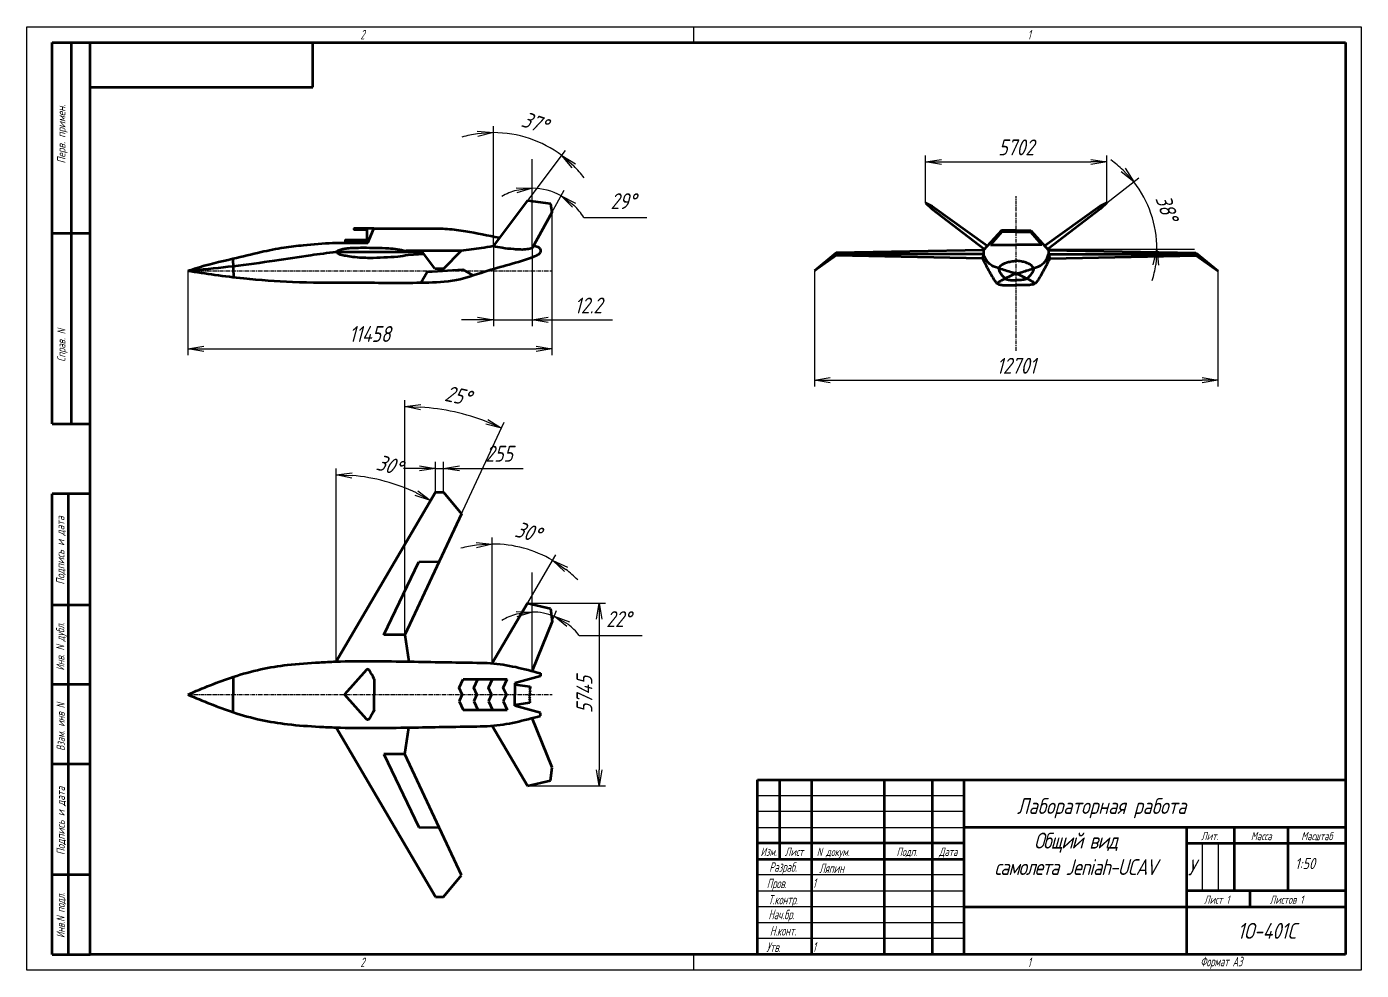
# Model space of a CAD drawing. Header units: millimetres. Extents: x 0 to 1932156, y -475559 to 1027176.
# Drawn here: x 6000.7 to 6420.7, y 36083.4 to 36380.4 of the extents above; entities that cross this region are included whole.
import ezdxf
from ezdxf.enums import TextEntityAlignment as Align

# ---------------------------------------------------------------- set-up
doc = ezdxf.new("R2010")
doc.units = ezdxf.units.MM
doc.linetypes.add('CENTER', pattern=[2, 1.25, -0.25, 0.25, -0.25])
for name, color, linetype, lineweight in [('_axes (Оси)', 6, 'CENTER', 30), ('_basic (Основной)', 4, 'Continuous', 60), ('_contour (Тонкий)', 7, 'Continuous', 30), ('_remote (Тонкий)', 9, 'Continuous', 30), ('_text (Надписи)', 2, 'Continuous', 30)]:
    doc.layers.add(name, color=color, linetype=linetype, lineweight=lineweight)
doc.styles.add('ESKD', font='eskd.shx', dxfattribs={"oblique": 15, "height": 5})
doc.dimstyles.new('ESKD', dxfattribs={"dimtxt": 5, "dimasz": 5, "dimexe": 2, "dimexo": 0, "dimgap": 2, "dimtad": 1, "dimtoh": 1, "dimzin": 12, "dimdsep": 46, "dimtxsty": 'ESKD', "dimblk1": 'OPEN', "dimblk2": 'OPEN', "dimsah": 1, "dimcen": 5, "dimclrd": 256, "dimclre": 256, "dimclrt": 2, "dimadec": 0, "dimazin": 0, "dimtfac": 1, "dimtmove": 0, "dimatfit": 3, "dimldrblk": 'OPEN', "dimfxl": 1, "dimtolj": 1, "dimtzin": 12, "dimlwd": -1, "dimlwe": -1, "dimarcsym": 0})

# ---------------------------------------------------------------- blocks, each defined once
blk = doc.blocks.new('_OPEN')
at = {"color": 0, "linetype": 'ByBlock'}
for p, q in [((-1, 0.167), (0, 0)), ((0, 0), (-1, -0.167)), ((0, 0), (-1, 0))]:
    blk.add_line(p, q, dxfattribs=at)
blk = doc.blocks.new('*D232')
at = {"layer": '_contour (Тонкий)', "transparency": 33554687}
for p, q in [((6165.97, 36321.91), (6165.97, 36276.97)), ((6051.39, 36303.51), (6051.39, 36276.97)), ((6056.39, 36278.97), (6160.97, 36278.97))]:
    blk.add_line(p, q, dxfattribs=at)
at = {"layer": 'Defpoints', "color": 0, "transparency": 33554687}
for p in [(6165.97, 36321.91), (6051.39, 36303.51), (6165.97, 36278.97)]:
    blk.add_point(p, dxfattribs=at)
at = {"layer": '_contour (Тонкий)', "transparency": 33554687, "xscale": 5, "yscale": 5, "zscale": 5, "rotation": 180}
blk.add_blockref('_OPEN', (6051.39, 36278.97), dxfattribs=at)
at = {"layer": '_contour (Тонкий)', "transparency": 33554687, "xscale": 5, "yscale": 5, "zscale": 5}
blk.add_blockref('_OPEN', (6165.97, 36278.97), dxfattribs=at)
at = {"layer": '_contour (Тонкий)', "color": 2, "transparency": 33554687, "insert": (6108.68, 36283.65), "char_height": 5, "attachment_point": 5, "style": 'ESKD'}
blk.add_mtext('\\A1;11458', dxfattribs=at)
blk = doc.blocks.new('*D235')
at = {"layer": '_contour (Тонкий)', "transparency": 33554687}
for p, q in [((6147.55, 36311.26), (6147.55, 36286.12)), ((6159.75, 36310.62), (6159.75, 36286.12)), ((6142.55, 36288.12), (6137.55, 36288.12)), ((6147.55, 36288.12), (6159.75, 36288.12)), ((6164.75, 36288.12), (6185.09, 36288.12))]:
    blk.add_line(p, q, dxfattribs=at)
at = {"layer": 'Defpoints', "color": 0, "transparency": 33554687}
for p in [(6147.55, 36311.26), (6159.75, 36310.62), (6159.75, 36288.12)]:
    blk.add_point(p, dxfattribs=at)
at = {"layer": '_contour (Тонкий)', "transparency": 33554687, "xscale": 5, "yscale": 5, "zscale": 5}
blk.add_blockref('_OPEN', (6147.55, 36288.12), dxfattribs=at)
at = {"layer": '_contour (Тонкий)', "transparency": 33554687, "xscale": 5, "yscale": 5, "zscale": 5, "rotation": 180}
blk.add_blockref('_OPEN', (6159.75, 36288.12), dxfattribs=at)
at = {"layer": '_contour (Тонкий)', "color": 2, "transparency": 33554687, "insert": (6177.42, 36292.62), "char_height": 5, "attachment_point": 5, "style": 'ESKD'}
blk.add_mtext('\\A1;12.2', dxfattribs=at)
blk = doc.blocks.new('*D238')
at = {"layer": '_contour (Тонкий)', "transparency": 33554687}
for p, q in [((6129.31, 36233.87), (6129.31, 36243.37)), ((6131.86, 36233.87), (6131.86, 36243.37)), ((6124.31, 36241.37), (6119.31, 36241.37)), ((6129.31, 36241.37), (6131.86, 36241.37)), ((6136.86, 36241.37), (6156.91, 36241.37))]:
    blk.add_line(p, q, dxfattribs=at)
at = {"layer": 'Defpoints', "color": 0, "transparency": 33554687}
for p in [(6131.86, 36241.37), (6129.31, 36233.87), (6131.86, 36233.87)]:
    blk.add_point(p, dxfattribs=at)
at = {"layer": '_contour (Тонкий)', "transparency": 33554687, "xscale": 5, "yscale": 5, "zscale": 5}
blk.add_blockref('_OPEN', (6129.31, 36241.37), dxfattribs=at)
at = {"layer": '_contour (Тонкий)', "transparency": 33554687, "xscale": 5, "yscale": 5, "zscale": 5, "rotation": 180}
blk.add_blockref('_OPEN', (6131.86, 36241.37), dxfattribs=at)
at = {"layer": '_contour (Тонкий)', "color": 2, "transparency": 33554687, "insert": (6149.38, 36245.97), "char_height": 5, "attachment_point": 5, "style": 'ESKD'}
blk.add_mtext('\\A1;255', dxfattribs=at)
blk = doc.blocks.new('*D243')
at = {"layer": '_contour (Тонкий)', "transparency": 33554687}
for p, q in [((6158.32, 36198.9), (6182.82, 36198.9)), ((6180.82, 36193.9), (6180.82, 36146.45)), ((6158.32, 36141.45), (6182.82, 36141.45))]:
    blk.add_line(p, q, dxfattribs=at)
at = {"layer": 'Defpoints', "color": 0, "transparency": 33554687}
for p in [(6158.32, 36198.9), (6158.32, 36141.45), (6180.82, 36141.45)]:
    blk.add_point(p, dxfattribs=at)
at = {"layer": '_contour (Тонкий)', "transparency": 33554687, "xscale": 5, "yscale": 5, "zscale": 5}
for p, rotation in [((6180.82, 36198.9), 90), ((6180.82, 36141.45), 270)]:
    blk.add_blockref('_OPEN', p, dxfattribs=dict(at, rotation=rotation))
at = {"layer": '_contour (Тонкий)', "color": 2, "transparency": 33554687, "insert": (6176.21, 36170.18), "char_height": 5, "attachment_point": 5, "rotation": 90, "style": 'ESKD'}
blk.add_mtext('\\A1;5745', dxfattribs=at)
blk = doc.blocks.new('*D246')
at = {"layer": '_contour (Тонкий)', "transparency": 33554687}
for p, q in [((6283.56, 36324.89), (6283.56, 36339.79)), ((6340.58, 36324.89), (6340.58, 36339.79)), ((6288.56, 36337.79), (6335.58, 36337.79))]:
    blk.add_line(p, q, dxfattribs=at)
at = {"layer": 'Defpoints', "color": 0, "transparency": 33554687}
for p in [(6340.58, 36337.79), (6283.56, 36324.89), (6340.58, 36324.89)]:
    blk.add_point(p, dxfattribs=at)
at = {"layer": '_contour (Тонкий)', "transparency": 33554687, "xscale": 5, "yscale": 5, "zscale": 5, "rotation": 180}
blk.add_blockref('_OPEN', (6283.56, 36337.79), dxfattribs=at)
at = {"layer": '_contour (Тонкий)', "transparency": 33554687, "xscale": 5, "yscale": 5, "zscale": 5}
blk.add_blockref('_OPEN', (6340.58, 36337.79), dxfattribs=at)
at = {"layer": '_contour (Тонкий)', "color": 2, "transparency": 33554687, "insert": (6312.07, 36342.39), "char_height": 5, "attachment_point": 5, "style": 'ESKD'}
blk.add_mtext('\\A1;5702', dxfattribs=at)
blk = doc.blocks.new('*D249')
at = {"layer": '_contour (Тонкий)', "transparency": 33554687}
for p, q in [((6248.56, 36303.54), (6248.56, 36267.15)), ((6375.57, 36303.54), (6375.57, 36267.15)), ((6253.56, 36269.15), (6370.57, 36269.15))]:
    blk.add_line(p, q, dxfattribs=at)
at = {"layer": 'Defpoints', "color": 0, "transparency": 33554687}
for p in [(6248.56, 36303.54), (6375.57, 36303.54), (6375.57, 36269.15)]:
    blk.add_point(p, dxfattribs=at)
at = {"layer": '_contour (Тонкий)', "transparency": 33554687, "xscale": 5, "yscale": 5, "zscale": 5, "rotation": 180}
blk.add_blockref('_OPEN', (6248.56, 36269.15), dxfattribs=at)
at = {"layer": '_contour (Тонкий)', "transparency": 33554687, "xscale": 5, "yscale": 5, "zscale": 5}
blk.add_blockref('_OPEN', (6375.57, 36269.15), dxfattribs=at)
at = {"layer": '_contour (Тонкий)', "color": 2, "transparency": 33554687, "insert": (6312.07, 36273.65), "char_height": 5, "attachment_point": 5, "style": 'ESKD'}
blk.add_mtext('\\A1;12701', dxfattribs=at)
blk = doc.blocks.new('*D250')
at = {"layer": '_contour (Тонкий)', "transparency": 33554687}
for p, q in [((6147.55, 36313.05), (6147.55, 36349.03)), ((6148.63, 36312.69), (6170.27, 36341.43))]:
    blk.add_line(p, q, dxfattribs=at)
for start, end in [(53.0164, 90), (98.0152, 106.0304), (36.986, 45.0012)]:
    blk.add_arc((6147.55, 36311.26), 35.77, start, end, dxfattribs=at)
at = {"layer": '_contour (Тонкий)', "transparency": 33554687, "xscale": 5, "yscale": 5, "zscale": 5}
for p, rotation in [((6147.55, 36347.03), 4.007597754795622), ((6169.07, 36339.83), 139.0087607149606)]:
    blk.add_blockref('_OPEN', p, dxfattribs=dict(at, rotation=rotation))
at = {"layer": '_contour (Тонкий)', "color": 2, "transparency": 33554687, "insert": (6160.58, 36350.2), "char_height": 5, "attachment_point": 5, "rotation": 341.5082, "style": 'ESKD'}
blk.add_mtext('\\A1;37%%d', dxfattribs=at)
blk = doc.blocks.new('*D251')
at = {"layer": '_contour (Тонкий)', "transparency": 33554687}
for p, q in [((6159.75, 36311.57), (6159.75, 36331.53)), ((6160.21, 36311.45), (6169.84, 36328.93)), ((6176, 36320.29), (6195.87, 36320.29))]:
    blk.add_line(p, q, dxfattribs=at)
for start, end in [(105.1986, 120.3972), (61.1398, 90), (30.7426, 45.9412)]:
    blk.add_arc((6159.75, 36310.62), 18.9, start, end, dxfattribs=at)
at = {"layer": '_contour (Тонкий)', "transparency": 33554687, "xscale": 5, "yscale": 5, "zscale": 5}
for p, rotation in [((6159.75, 36329.53), 7.599289028070753), ((6168.88, 36327.18), 143.5404845091695)]:
    blk.add_blockref('_OPEN', p, dxfattribs=dict(at, rotation=rotation))
at = {"layer": '_contour (Тонкий)', "color": 2, "transparency": 33554687, "insert": (6188.43, 36325.46), "char_height": 5, "attachment_point": 5, "style": 'ESKD'}
blk.add_mtext('\\A1;29%%d', dxfattribs=at)
blk = doc.blocks.new('*D252')
at = {"layer": '_contour (Тонкий)', "transparency": 33554687}
for p, q in [((6098.07, 36183.48), (6098.07, 36241.32)), ((6099.55, 36183.08), (6128.79, 36232.99))]:
    blk.add_line(p, q, dxfattribs=at)
blk.add_arc((6098.07, 36180.55), 58.78, 64.5094, 85.1246, dxfattribs=at)
at = {"layer": '_contour (Тонкий)', "transparency": 33554687, "xscale": 5, "yscale": 5, "zscale": 5}
for p, rotation in [((6098.07, 36239.32), 177.5623127744263), ((6127.78, 36231.26), 332.0716652247)]:
    blk.add_blockref('_OPEN', p, dxfattribs=dict(at, rotation=rotation))
at = {"layer": '_contour (Тонкий)', "color": 2, "transparency": 33554687, "insert": (6114.85, 36242.38), "char_height": 5, "attachment_point": 5, "rotation": 344.817, "style": 'ESKD'}
blk.add_mtext('\\A1;30%%d', dxfattribs=at)
blk = doc.blocks.new('*D253')
at = {"layer": '_contour (Тонкий)', "transparency": 33554687}
for p, q in [((6119.7, 36192.58), (6119.7, 36262.8)), ((6121.22, 36192.24), (6150.95, 36255.86))]:
    blk.add_line(p, q, dxfattribs=at)
blk.add_arc((6119.7, 36188.99), 71.82, 68.9469, 86.0101, dxfattribs=at)
at = {"layer": '_contour (Тонкий)', "transparency": 33554687, "xscale": 5, "yscale": 5, "zscale": 5}
for p, rotation in [((6119.7, 36260.8), 178.005052138615), ((6150.1, 36254.05), 336.9519892916003)]:
    blk.add_blockref('_OPEN', p, dxfattribs=dict(at, rotation=rotation))
at = {"layer": '_contour (Тонкий)', "color": 2, "transparency": 33554687, "insert": (6136.41, 36264.24), "char_height": 5, "attachment_point": 5, "rotation": 347.4785, "style": 'ESKD'}
blk.add_mtext('\\A1;25%%d', dxfattribs=at)
blk = doc.blocks.new('*D254')
at = {"layer": '_contour (Тонкий)', "transparency": 33554687}
for p, q in [((6147.22, 36181.89), (6147.22, 36219.55)), ((6148.17, 36181.63), (6167.24, 36214.1))]:
    blk.add_line(p, q, dxfattribs=at)
for start, end in [(97.6374, 105.2748), (59.5805, 90), (44.3057, 51.9431)]:
    blk.add_arc((6147.22, 36180.01), 37.54, start, end, dxfattribs=at)
at = {"layer": '_contour (Тонкий)', "transparency": 33554687, "xscale": 5, "yscale": 5, "zscale": 5}
for p, rotation in [((6147.22, 36217.55), 3.818692154511645), ((6166.23, 36212.38), 145.7618023951964)]:
    blk.add_blockref('_OPEN', p, dxfattribs=dict(at, rotation=rotation))
at = {"layer": '_contour (Тонкий)', "color": 2, "transparency": 33554687, "insert": (6158.46, 36221.34), "char_height": 5, "attachment_point": 5, "rotation": 344.7902, "style": 'ESKD'}
blk.add_mtext('\\A1;30%%d', dxfattribs=at)
blk = doc.blocks.new('*D255')
at = {"layer": '_contour (Тонкий)', "transparency": 33554687}
for p, q in [((6159.77, 36178.58), (6159.77, 36198.14)), ((6160.12, 36178.52), (6167.46, 36196.65)), ((6174.56, 36188.75), (6194.42, 36188.75))]:
    blk.add_line(p, q, dxfattribs=at)
for start, end in [(67.9547, 90), (105.5465, 121.093), (36.8617, 52.4082)]:
    blk.add_arc((6159.77, 36177.66), 18.48, start, end, dxfattribs=at)
at = {"layer": '_contour (Тонкий)', "transparency": 33554687, "xscale": 5, "yscale": 5, "zscale": 5}
for p, rotation in [((6159.77, 36196.14), 7.773255009438638), ((6166.71, 36194.79), 150.1814604758881)]:
    blk.add_blockref('_OPEN', p, dxfattribs=dict(at, rotation=rotation))
at = {"layer": '_contour (Тонкий)', "color": 2, "transparency": 33554687, "insert": (6186.99, 36193.92), "char_height": 5, "attachment_point": 5, "style": 'ESKD'}
blk.add_mtext('\\A1;22%%d', dxfattribs=at)
blk = doc.blocks.new('*D256')
at = {"layer": '_contour (Тонкий)', "transparency": 33554687}
for p, q in [((6340.58, 36324.89), (6350.65, 36332.77)), ((6347.93, 36310.37), (6358.37, 36310.37))]:
    blk.add_line(p, q, dxfattribs=at)
for start, end in [(46.3776, 54.7226), (0, 38.0327), (343.3102, 351.6551)]:
    blk.add_arc((6322.01, 36310.37), 34.36, start, end, dxfattribs=at)
at = {"layer": '_contour (Тонкий)', "transparency": 33554687, "xscale": 5, "yscale": 5, "zscale": 5}
for p, rotation in [((6349.07, 36331.54), 312.2051964114234), ((6356.37, 36310.37), 85.8275485653633)]:
    blk.add_blockref('_OPEN', p, dxfattribs=dict(at, rotation=rotation))
at = {"layer": '_contour (Тонкий)', "color": 2, "transparency": 33554687, "insert": (6359.5, 36323.29), "char_height": 5, "attachment_point": 5, "rotation": 289.0164, "style": 'ESKD'}
blk.add_mtext('\\A1;38%%d', dxfattribs=at)

msp = doc.modelspace()

# ---------------------------------------------------------------- linework, layer by layer
at = {"layer": '_axes (Оси)', "transparency": 33554687}
for p, q in [((6312.066, 36278.404), (6312.066, 36326.998)), ((6051.389, 36303.51), (6165.974, 36303.51)), ((6051.389, 36170.177), (6166.057, 36170.177))]:
    msp.add_line(p, q, dxfattribs=at)
at = {"layer": '_basic (Основной)', "transparency": 33554687}
for p, q in [((6008.689, 36375.376), (6020.689, 36375.376)), ((6008.689, 36255.376), (6008.689, 36375.376)), ((6014.689, 36375.376), (6014.689, 36255.376)), ((6020.689, 36088.376), (6020.689, 36375.376)), ((6020.689, 36375.376), (6415.689, 36375.376)), ((6090.689, 36361.376), (6090.689, 36375.376)), ((6415.689, 36375.376), (6415.689, 36088.376)), ((6020.689, 36361.376), (6090.689, 36361.376)), ((6147.55, 36311.257), (6158.403, 36325.668)), ((6158.403, 36325.668), (6165.507, 36324.71)), ((6165.974, 36321.91), (6159.755, 36310.625)), ((6165.507, 36324.71), (6165.974, 36321.91)), ((6283.555, 36324.892), (6285.551, 36323.097)), ((6283.555, 36324.892), (6285.628, 36323.854)), ((6285.551, 36323.097), (6302.126, 36310.366)), ((6285.628, 36323.854), (6303.085, 36311.432)), ((6338.505, 36323.854), (6321.047, 36311.432)), ((6338.581, 36323.097), (6322.007, 36310.366)), ((6340.577, 36324.892), (6338.505, 36323.854)), ((6340.577, 36324.892), (6338.581, 36323.097)), ((6008.689, 36315.376), (6020.689, 36315.376)), ((6109.957, 36316.9), (6103.705, 36316.9)), ((6103.719, 36316.502), (6107.707, 36316.502)), ((6107.707, 36316.502), (6107.707, 36313.192)), ((6108.009, 36312.373), (6109.957, 36316.9)), ((6307.433, 36316.264), (6301.835, 36310.042)), ((6307.56, 36315.844), (6304.807, 36312.698)), ((6312.066, 36316.264), (6307.433, 36316.264)), ((6312.066, 36315.844), (6307.56, 36315.844)), ((6312.066, 36316.264), (6316.699, 36316.264)), ((6312.066, 36315.844), (6316.573, 36315.844)), ((6316.573, 36315.844), (6319.326, 36312.698)), ((6316.699, 36316.264), (6322.297, 36310.042)), ((6125.288, 36309.438), (6098.098, 36309.438)), ((6107.707, 36313.192), (6100.951, 36313.192)), ((6100.96, 36313.047), (6108.299, 36313.047)), ((6100.96, 36313.047), (6100.961, 36312.35)), ((6137.412, 36309.837), (6120.057, 36309.845)), ((6129.104, 36304.249), (6125.288, 36309.438)), ((6131.97, 36304.249), (6137.412, 36309.837)), ((6255.473, 36309.176), (6248.563, 36303.54)), ((6301.835, 36310.042), (6255.473, 36309.176)), ((6301.835, 36310.042), (6301.835, 36308.814)), ((6304.807, 36312.698), (6304.014, 36311.705)), ((6304.014, 36311.705), (6312.066, 36311.705)), ((6320.119, 36311.705), (6312.066, 36311.705)), ((6319.326, 36312.698), (6320.119, 36311.705)), ((6322.297, 36310.042), (6322.297, 36308.814)), ((6322.297, 36310.042), (6368.66, 36309.176)), ((6368.66, 36309.176), (6375.569, 36303.54)), ((6065.597, 36307.377), (6065.723, 36301.456)), ((6120.741, 36308.559), (6125.688, 36308.895)), ((6255.472, 36308.814), (6248.563, 36303.54)), ((6255.465, 36308.364), (6248.563, 36303.54)), ((6301.479, 36307.422), (6255.465, 36308.364)), ((6301.835, 36308.814), (6255.472, 36308.814)), ((6301.835, 36308.814), (6301.479, 36307.422)), ((6322.297, 36308.814), (6368.661, 36308.814)), ((6322.297, 36308.814), (6322.653, 36307.422)), ((6322.653, 36307.422), (6368.668, 36308.364)), ((6368.661, 36308.814), (6375.569, 36303.54)), ((6368.668, 36308.364), (6375.569, 36303.54)), ((6124.692, 36299.727), (6126.711, 36303.235)), ((6126.711, 36303.235), (6137.952, 36303.977)), ((6129.104, 36304.249), (6131.97, 36304.249)), ((6137.952, 36303.977), (6141.232, 36302.028)), ((6008.689, 36255.376), (6020.689, 36255.376)), ((6098.068, 36180.548), (6129.308, 36233.868)), ((6129.308, 36233.868), (6131.861, 36233.868)), ((6131.861, 36233.868), (6137.47, 36227.021)), ((6020.689, 36233.376), (6008.689, 36233.376)), ((6008.689, 36088.376), (6008.689, 36233.376)), ((6013.689, 36233.376), (6013.689, 36088.376)), ((6137.47, 36227.021), (6119.7, 36188.988)), ((6113.072, 36188.988), (6124.118, 36211.975)), ((6124.118, 36211.975), (6130.455, 36212.008)), ((6008.689, 36198.376), (6020.689, 36198.376)), ((6147.218, 36180.001), (6158.316, 36198.902)), ((6158.316, 36198.902), (6165.493, 36197.272)), ((6165.493, 36197.272), (6166.057, 36193.185)), ((6166.057, 36193.185), (6159.74, 36177.586)), ((6119.7, 36188.988), (6113.072, 36188.988)), ((6119.7, 36188.988), (6120.948, 36180.554)), ((6065.668, 36175.751), (6065.668, 36170.177)), ((6107.642, 36177.914), (6100.694, 36170.177)), ((6110.071, 36174.991), (6110.071, 36170.177)), ((6136.777, 36172.247), (6138.015, 36175.027)), ((6138.015, 36175.027), (6142.651, 36175.027)), ((6141.413, 36172.247), (6142.651, 36175.027)), ((6142.651, 36175.027), (6147.286, 36175.027)), ((6146.048, 36172.247), (6147.286, 36175.027)), ((6147.286, 36175.027), (6151.922, 36175.027)), ((6150.684, 36172.247), (6151.922, 36175.027)), ((6162.347, 36175.91), (6154.265, 36173.769)), ((6162.347, 36176.895), (6162.347, 36175.91)), ((6020.689, 36173.376), (6008.689, 36173.376)), ((6137.737, 36170.177), (6136.777, 36172.247)), ((6142.373, 36170.177), (6141.413, 36172.247)), ((6147.008, 36170.177), (6146.048, 36172.247)), ((6151.644, 36170.177), (6150.684, 36172.247)), ((6154.265, 36173.769), (6154.265, 36170.177)), ((6154.265, 36173.374), (6159.045, 36172.678)), ((6159.216, 36171.392), (6158.774, 36170.846)), ((6158.774, 36170.846), (6159.231, 36170.177)), ((6159.21, 36172.276), (6158.837, 36171.902)), ((6158.837, 36171.902), (6159.216, 36171.392)), ((6159.045, 36172.678), (6159.21, 36172.276)), ((6065.668, 36164.602), (6065.668, 36170.177)), ((6107.642, 36162.439), (6100.694, 36170.177)), ((6110.071, 36165.362), (6110.071, 36170.177)), ((6137.737, 36170.177), (6136.777, 36168.106)), ((6136.777, 36168.106), (6138.015, 36165.326)), ((6142.373, 36170.177), (6141.413, 36168.106)), ((6141.413, 36168.106), (6142.651, 36165.326)), ((6147.008, 36170.177), (6146.048, 36168.106)), ((6146.048, 36168.106), (6147.286, 36165.326)), ((6151.644, 36170.177), (6150.684, 36168.106)), ((6150.684, 36168.106), (6151.922, 36165.326)), ((6154.265, 36166.585), (6154.265, 36170.177)), ((6154.265, 36166.98), (6159.045, 36167.676)), ((6162.347, 36164.443), (6154.265, 36166.585)), ((6158.774, 36169.508), (6159.231, 36170.177)), ((6159.216, 36168.961), (6158.774, 36169.508)), ((6158.837, 36168.451), (6159.216, 36168.961)), ((6159.21, 36168.077), (6158.837, 36168.451)), ((6159.045, 36167.676), (6159.21, 36168.077)), ((6138.015, 36165.326), (6142.651, 36165.326)), ((6142.651, 36165.326), (6147.286, 36165.326)), ((6147.286, 36165.326), (6151.922, 36165.326)), ((6166.057, 36147.168), (6159.74, 36162.767)), ((6162.347, 36163.458), (6162.347, 36164.443)), ((6098.068, 36159.805), (6129.308, 36106.485)), ((6119.7, 36151.365), (6120.948, 36159.8)), ((6147.218, 36160.352), (6158.316, 36141.451)), ((6119.7, 36151.365), (6113.072, 36151.365)), ((6113.072, 36151.365), (6124.118, 36128.379)), ((6137.47, 36113.332), (6119.7, 36151.365)), ((6008.689, 36148.376), (6020.689, 36148.376)), ((6165.493, 36143.081), (6166.057, 36147.168)), ((6158.316, 36141.451), (6165.493, 36143.081)), ((6295.689, 36088.376), (6295.689, 36143.376)), ((6124.118, 36128.379), (6130.455, 36128.346)), ((6020.689, 36113.376), (6008.689, 36113.376)), ((6131.861, 36106.485), (6137.47, 36113.332)), ((6129.308, 36106.485), (6131.861, 36106.485)), ((6008.689, 36088.376), (6020.689, 36088.376)), ((6415.689, 36088.376), (6020.689, 36088.376))]:
    msp.add_line(p, q, dxfattribs=at)
at = {"layer": '_basic (Основной)', "linetype": 'Continuous', "transparency": 33554687}
for p, q in [((6230.689, 36143.376), (6415.689, 36143.376)), ((6230.689, 36088.376), (6230.689, 36143.376)), ((6237.689, 36118.376), (6237.689, 36143.376)), ((6247.689, 36143.376), (6247.689, 36088.376)), ((6270.689, 36088.376), (6270.689, 36143.376)), ((6285.689, 36143.376), (6285.689, 36088.376)), ((6415.689, 36128.376), (6295.689, 36128.376)), ((6365.689, 36128.376), (6365.689, 36088.376)), ((6380.689, 36128.376), (6380.689, 36108.376)), ((6397.689, 36108.376), (6397.689, 36128.376)), ((6295.689, 36123.376), (6230.689, 36123.376)), ((6365.689, 36123.376), (6415.689, 36123.376)), ((6230.689, 36118.376), (6295.689, 36118.376)), ((6415.689, 36108.376), (6365.689, 36108.376)), ((6385.689, 36103.376), (6385.689, 36108.376)), ((6295.689, 36103.376), (6415.689, 36103.376))]:
    msp.add_line(p, q, dxfattribs=at)
at = {"layer": '_basic (Основной)', "transparency": 33554687}
for points, start_tangent, end_tangent in [([(6103.705, 36316.9), (6103.608, 36316.803), (6103.602, 36316.636), (6103.719, 36316.502)], (-0.0110945, -0.0082575), (0.0106465, -0.008826)), ([(6109.957, 36316.9), (6114.659, 36316.9), (6118.16, 36316.9), (6123.222, 36316.9), (6127.521, 36316.9), (6133.005, 36316.731), (6138.751, 36316.017), (6149.35, 36313.977)], (0.0133334, -0.0000006), (0.0130546, -0.0027136)), ([(6051.389, 36303.51), (6053.541, 36304.257), (6065.613, 36307.38), (6074.451, 36309.47), (6081.676, 36310.896), (6087.821, 36311.625), (6096.971, 36312.304), (6101.576, 36312.351), (6108.009, 36312.373)], (0.0125696, 0.0044585), (0.0133318, 0.0000621)), ([(6160.252, 36311.527), (6161.497, 36311.075), (6161.96, 36310.797), (6162.27, 36310.364), (6162.409, 36309.809), (6161.883, 36308.805), (6160.802, 36308.141), (6160.183, 36307.894), (6144.817, 36303.209), (6135.927, 36300.579), (6133.306, 36300.184), (6123.516, 36299.714), (6102.068, 36299.737), (6084.342, 36299.963), (6068.997, 36301.106), (6059.938, 36302.179), (6051.389, 36303.51)], (0.0126456, -0.0040495), (-0.01316, 0.0021558)), ([(6051.389, 36303.51), (6053.263, 36303.697), (6065.672, 36305.033), (6078.762, 36306.791), (6090.075, 36308.505), (6098.098, 36309.536)], (0.0132678, 0.0013198), (0.0132349, 0.0016264)), ([(6098.098, 36309.536), (6098.288, 36309.733), (6098.92, 36310.028), (6100.153, 36310.408), (6101.525, 36310.649), (6103.732, 36310.767)], (0.0088599, 0.0101408), (0.0133265, 0.0003337)), ([(6098.098, 36309.536), (6098.422, 36309.213), (6099.386, 36308.696), (6101.121, 36308.331), (6103.311, 36307.972), (6106.095, 36307.731), (6108.594, 36307.656), (6113.094, 36307.807), (6117.46, 36308.077), (6120.741, 36308.559)], (0.009121, -0.0097913), (0.0131663, 0.0021859)), ([(6100.951, 36313.192), (6100.909, 36313.164), (6100.902, 36313.08), (6100.92, 36313.056), (6100.96, 36313.047)], (-0.0125017, -0.0062232), (0.0142931, -0.0007419)), ([(6103.729, 36310.767), (6106.568, 36310.835), (6110.673, 36310.751), (6114.515, 36310.658), (6120.057, 36309.845)], (0.0133309, 0.0004661), (0.0131494, -0.0024492)), ([(6147.55, 36311.257), (6143.713, 36310.646), (6137.412, 36309.837)], (-0.0131569, -0.0021706), (-0.0132424, -0.0015755)), ([(6159.755, 36310.625), (6158.206, 36310.306), (6153.978, 36310.33), (6150.34, 36310.723), (6147.55, 36311.257)], (-0.0130155, -0.0030677), (-0.0130692, 0.0027349)), ([(6301.479, 36307.422), (6301.929, 36306.564), (6303.946, 36302.722), (6304.928, 36301.059), (6305.629, 36299.991), (6306.47, 36299.378), (6307.521, 36299.098), (6308.856, 36299.034), (6312.066, 36299.034)], (0.0062121, -0.0117949), (0.0133303, 0.0000392)), ([(6312.066, 36302.701), (6310.262, 36303.16), (6306.267, 36304.432), (6303.828, 36305.633), (6302.341, 36307.51), (6301.835, 36308.814)], (-0.0129586, 0.0031987), (-0.004304, 0.0126181)), ([(6306.499, 36304.349), (6307.325, 36305.28), (6309.012, 36306.133), (6310.403, 36306.463), (6311.323, 36306.59), (6312.066, 36306.688)], (0.0082475, 0.0106704), (0.0132101, 0.0017766)), ([(6312.066, 36302.701), (6313.871, 36303.16), (6317.866, 36304.432), (6320.305, 36305.633), (6321.792, 36307.51), (6322.297, 36308.814)], (0.0129586, 0.0031987), (0.004304, 0.0126181)), ([(6322.653, 36307.422), (6322.204, 36306.564), (6320.186, 36302.722), (6319.205, 36301.059), (6318.504, 36299.991), (6317.663, 36299.378), (6316.612, 36299.098), (6315.277, 36299.034), (6312.066, 36299.034)], (-0.0062121, -0.0117949), (-0.0133303, 0.0000392)), ([(6317.634, 36304.349), (6316.808, 36305.28), (6315.121, 36306.133), (6313.73, 36306.463), (6312.809, 36306.59), (6312.066, 36306.688)], (-0.0082475, 0.0106704), (-0.0132101, 0.0017766)), ([(6312.066, 36302.701), (6311.004, 36302.312), (6309.29, 36301.429), (6307.451, 36300.493), (6306.048, 36299.621)], (-0.0126666, -0.0042546), (-0.0111752, -0.0073104)), ([(6306.499, 36304.349), (6306.741, 36303.502), (6307.391, 36302.404), (6308.57, 36301.067)], (0.0030832, -0.013044), (0.0091618, -0.0096657)), ([(6308.57, 36301.067), (6309.265, 36300.766), (6310.052, 36300.657), (6311.577, 36300.636), (6312.066, 36300.636)], (0.0119848, -0.006128), (0.0133396, -0.0000101)), ([(6312.066, 36302.701), (6313.129, 36302.312), (6314.843, 36301.429), (6316.682, 36300.493), (6318.084, 36299.621)], (0.0126666, -0.0042546), (0.0111752, -0.0073104)), ([(6315.562, 36301.067), (6314.868, 36300.766), (6314.081, 36300.657), (6312.556, 36300.636), (6312.066, 36300.636)], (-0.0119848, -0.006128), (-0.0133396, -0.0000101)), ([(6317.634, 36304.349), (6317.392, 36303.502), (6316.742, 36302.404), (6315.562, 36301.067)], (-0.0030832, -0.013044), (-0.0091618, -0.0096657)), ([(6051.389, 36170.177), (6065.697, 36175.761), (6074.387, 36178.129), (6082.781, 36179.511), (6092.805, 36180.3), (6098.039, 36180.547), (6121.344, 36180.547), (6142.312, 36180.205)], (0.0122974, 0.0051938), (0.0133295, -0.0002093)), ([(6142.312, 36180.205), (6146.668, 36180.044), (6162.347, 36176.895)], (0.0133512, -0.0002644), (0.0129732, -0.0034638)), ([(6110.071, 36174.991), (6108.453, 36177.846), (6108.273, 36178.045), (6108.014, 36178.125), (6107.642, 36177.914)], (-0.005972, 0.0119083), (-0.0109184, -0.0094802)), ([(6051.389, 36170.177), (6065.697, 36164.593), (6074.387, 36162.224), (6082.781, 36160.843), (6092.805, 36160.053), (6098.039, 36159.807), (6121.344, 36159.807), (6142.312, 36160.148)], (0.0122974, -0.0051938), (0.0133295, 0.0002093)), ([(6110.071, 36165.362), (6108.453, 36162.508), (6108.273, 36162.308), (6108.014, 36162.228), (6107.642, 36162.439)], (-0.005972, -0.0119083), (-0.0109184, 0.0094802)), ([(6142.312, 36160.148), (6146.668, 36160.309), (6162.347, 36163.458)], (0.0133512, 0.0002644), (0.0129732, 0.0034638))]:
    msp.add_spline(points, degree=3, dxfattribs=dict(at, start_tangent=start_tangent, end_tangent=end_tangent))
at = {"layer": '_contour (Тонкий)', "transparency": 33554687}
for p, q in [((6000.689, 36083.376), (6000.689, 36380.376)), ((6000.689, 36380.376), (6420.689, 36380.376)), ((6210.689, 36375.376), (6210.689, 36380.376)), ((6420.689, 36380.376), (6420.689, 36083.376)), ((6159.755, 36310.625), (6159.755, 36338.708)), ((6147.55, 36311.257), (6147.55, 36337.657)), ((6322.007, 36310.366), (6368.184, 36310.366)), ((6098.066, 36180.548), (6098.066, 36231.18)), ((6119.7, 36188.988), (6119.7, 36233.281)), ((6159.77, 36177.661), (6159.77, 36208.593)), ((6147.223, 36180.001), (6147.223, 36208.068)), ((6210.689, 36083.376), (6210.689, 36088.376)), ((6420.689, 36083.376), (6000.689, 36083.376))]:
    msp.add_line(p, q, dxfattribs=at)
at = {"layer": '_remote (Тонкий)', "linetype": 'Continuous', "transparency": 33554687}
for p, q in [((6230.689, 36138.376), (6295.689, 36138.376)), ((6295.689, 36133.376), (6230.689, 36133.376)), ((6230.689, 36128.376), (6295.689, 36128.376)), ((6295.689, 36113.376), (6230.689, 36113.376)), ((6230.689, 36108.376), (6295.689, 36108.376)), ((6295.689, 36103.376), (6230.689, 36103.376)), ((6230.689, 36098.376), (6295.689, 36098.376)), ((6295.689, 36093.376), (6230.689, 36093.376))]:
    msp.add_line(p, q, dxfattribs=at)
at = {"layer": '_remote (Тонкий)', "transparency": 33554687}
for p, q in [((6370.689, 36108.376), (6370.689, 36123.376)), ((6375.689, 36123.376), (6375.689, 36108.376))]:
    msp.add_line(p, q, dxfattribs=at)

# ---------------------------------------------------------------- texts
at = {"layer": '_basic (Основной)', "color": 30, "transparency": 33554687, "style": 'ESKD', "oblique": 15}
msp.add_text('Лабораторная работа', height=5, dxfattribs=at).set_placement((6312.315, 36132.59))
at = {"layer": '_contour (Тонкий)', "color": 2, "transparency": 33554687, "insert": (6295.689, 36126.7), "char_height": 5, "attachment_point": 1, "style": 'ESKD'}
msp.add_mtext_dynamic_manual_height_columns('\\pxqc;{\\T0.9;Общий вид\\Pсамолета Jeniah-UCAV}', width=70.09073, gutter_width=12.5, heights=[25.222], dxfattribs=at)
at = {"layer": '_text (Надписи)', "transparency": 33554687, "style": 'ESKD', "oblique": 15, "width": 0.8}
for s, height, p in [('2', 3, (6105.689, 36376.376)), ('1', 3, (6315.689, 36376.376)), ('N докум.', 2.6, (6249.322, 36119.362)), ('Ляпин', 3, (6250.089, 36113.979)), ('1', 3, (6248.059, 36109.322)), ('1', 3, (6248.059, 36089.253)), ('2', 3, (6105.689, 36084.376)), ('1', 3, (6315.689, 36084.376)), ('Формат А3', 3, (6370, 36084.618))]:
    msp.add_text(s, height=height, dxfattribs=at).set_placement(p)
at = {"layer": '_text (Надписи)', "transparency": 33554687, "style": 'ESKD', "oblique": 15}
for s, p in [('Перв. примен.', (6012.893, 36346.571)), ('Подпись и дата', (6012.563, 36215.524)), ('Подпись и дата', (6012.696, 36130.414))]:
    msp.add_text(s, height=2.6, rotation=90, dxfattribs=at).set_placement(p, align=Align.CENTER)
at = {"layer": '_text (Надписи)', "transparency": 33554687, "style": 'ESKD', "oblique": 15, "width": 0.8}
for s, p in [('Справ. N', (6012.89, 36280.067)), ('Инв. N дубл.', (6012.556, 36185.271)), ('Взам. инв N', (6012.682, 36159.954)), ('Инв.N подл.', (6012.674, 36100.672))]:
    msp.add_text(s, height=2.6, rotation=90, dxfattribs=at).set_placement(p, align=Align.CENTER)
for s, height, p in [('Лит.', 2.6, (6372.979, 36124.333)), ('Масса', 2.6, (6389.201, 36124.333)), ('Масштаб', 2.6, (6406.7, 36124.333)), ('Изм.', 2.6, (6234.189, 36119.376)), ('Лист', 2.6, (6242.189, 36119.376)), ('Подп.', 2.6, (6277.689, 36119.376)), ('Дата', 2.6, (6290.689, 36119.376)), ('Разраб.', 3, (6238.689, 36114.376)), ('Пров.', 3, (6236.689, 36109.233)), ('Т.контр.', 3, (6238.689, 36104.091)), ('Лист 1', 2.6, (6375.176, 36104.304)), ('Листов 1', 2.6, (6397.15, 36104.304)), ('Hач.бр.', 3, (6238.189, 36099.448)), ('H.конт.', 3, (6238.689, 36094.305)), ('Утв.', 3, (6235.689, 36089.162))]:
    msp.add_text(s, height=height, dxfattribs=at).set_placement(p, align=Align.CENTER)
at = {"layer": '_text (Надписи)', "transparency": 33554687, "attachment_point": 1, "style": 'ESKD'}
for s, heights, insert, char_height in [('У', [0], (6366.116, 36118.261), 5), ('1:50', [3.5], (6399.845, 36118.719), 3.5)]:
    msp.add_mtext_dynamic_manual_height_columns(s, width=10.69599, gutter_width=25, heights=heights, dxfattribs=dict(at, insert=insert, char_height=char_height))
at = {"layer": '_text (Надписи)', "transparency": 33554687, "insert": (6365.689, 36098.293), "char_height": 5, "width": 50.53786, "attachment_point": 1, "line_spacing_factor": 0.857143, "style": 'ESKD'}
msp.add_mtext('\\pxqc;1О-401С', dxfattribs=at)

# ---------------------------------------------------------------- dimensions: what is measured, and where the dimension line sits
at = {"layer": '_contour (Тонкий)', "transparency": 33554687}
for base, center, p1, p2, picture, middle in [((6162.472, 36343.766), (6147.55, 36311.257), (6148.626, 36312.685), (6147.55, 36313.045), '*D250', (6160.575, 36350.203)), ((6355.529, 36317.906), (6322.007, 36310.366), (6340.577, 36324.892), (6347.931, 36310.366), '*D256', (6359.499, 36323.287)), ((6162.914, 36329.263), (6159.755, 36310.625), (6159.755, 36311.57), (6160.211, 36311.453), '*D251', (6188.434, 36325.455)), ((6140.332, 36257.776), (6119.7, 36188.988), (6119.7, 36192.579), (6121.22, 36192.241), '*D253', (6136.413, 36264.24)), ((6118.405, 36235.693), (6098.066, 36180.545), (6099.552, 36183.081), (6098.066, 36183.484), '*D252', (6114.847, 36242.383)), ((6160.233, 36215.22), (6147.223, 36180.009), (6148.173, 36181.628), (6147.223, 36181.886), '*D254', (6158.46, 36221.343)), ((6162.135, 36195.993), (6159.77, 36177.661), (6159.77, 36178.585), (6160.117, 36178.517), '*D255', (6186.991, 36193.916))]:
    dim = msp.add_angular_dim_3p(base=base, center=center, p1=p1, p2=p2, dimstyle='ESKD', dxfattribs=at)
    dim.commit()
    dim.dimension.update_dxf_attribs({"geometry": picture, "text_midpoint": middle})
for base, p1, p2, text, picture, middle in [((6340.577, 36337.789), (6283.555, 36324.892), (6340.577, 36324.892), '5702', '*D246', (6312.066, 36342.392)), ((6165.974, 36278.973), (6051.389, 36303.51), (6165.974, 36321.91), '11458', '*D232', (6108.682, 36283.654)), ((6375.569, 36269.153), (6248.563, 36303.54), (6375.569, 36303.54), '12701', '*D249', (6312.066, 36273.653)), ((6131.861, 36241.368), (6129.308, 36233.868), (6131.861, 36233.868), '255', '*D238', (6149.384, 36245.972))]:
    dim = msp.add_linear_dim(base=base, p1=p1, p2=p2, text=text, dimstyle='ESKD', dxfattribs=at)
    dim.commit()
    dim.dimension.update_dxf_attribs({"geometry": picture, "text_midpoint": middle})
dim = msp.add_linear_dim(base=(6159.7546, 36288.1249), p1=(6147.5499, 36311.2565), p2=(6159.7546, 36310.6249), dimstyle='ESKD', dxfattribs=at)
dim.commit()
dim.dimension.update_dxf_attribs({"geometry": '*D235', "text_midpoint": (6177.4245, 36292.6249)})
dim = msp.add_linear_dim(base=(6180.816, 36141.451), p1=(6158.316, 36198.902), p2=(6158.316, 36141.451), angle=90, text='5745', dimstyle='ESKD', dxfattribs=at)
dim.commit()
dim.dimension.update_dxf_attribs({"geometry": '*D243', "text_midpoint": (6176.212, 36170.177)})

doc.saveas('drawing.dxf')
